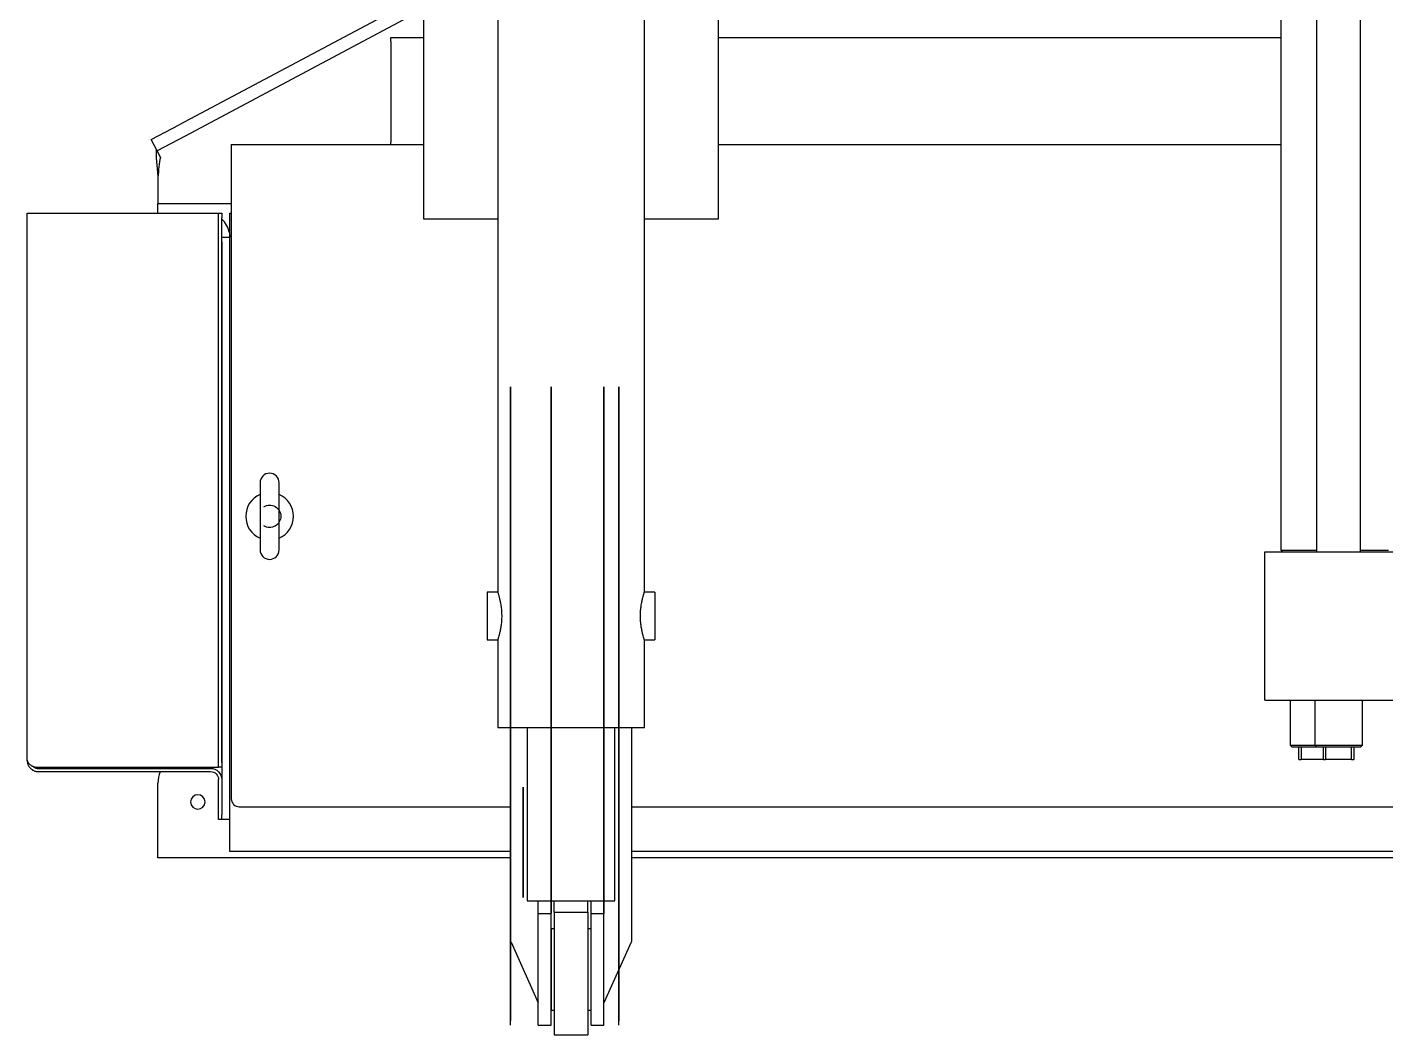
# Model space of a CAD drawing. Header units: millimetres. Extents: x 10462777 to 22643323, y 453826 to 1389191.
# Drawn here: x 11299232 to 11300084, y 579248 to 579880 of the extents above; entities that cross this region are included whole.
import ezdxf

# ---------------------------------------------------------------- set-up
doc = ezdxf.new("R2010")
doc.units = ezdxf.units.MM
doc.header["$LTSCALE"] = 200
doc.header["$MEASUREMENT"] = 0
doc.linetypes.add('CENTER', pattern=[2, 1.25, -0.25, 0.25, -0.25])
doc.layers.add('2', color=2, linetype='CONTINUOUS')
doc.layers.add('5', color=4, linetype='CONTINUOUS')

msp = doc.modelspace()

# ---------------------------------------------------------------- linework, layer by layer
at = {"layer": '2', "color": 252, "linetype": 'Continuous'}
for p, q in [((11300017.87101, 580469.89861, 0), (11300017.87101, 579552.13557, 0)), ((11299480.36337, 580449.74051, 0), (11299480.36337, 579759.73852, 0)), ((11299665.366, 579759.73852, 0), (11299665.366, 580449.74051, 0)), ((11299480.36664, 579900.18184, 0), (11299327.09342, 579818.70379, 0)), ((11299480.36669, 579891.12164, 0), (11299330.84857, 579811.63975, 0)), ((11299459.86858, 579873.36454, 0), (11299480.37343, 579873.36454, 0)), ((11299459.86858, 579870.8645, 0), (11299459.86858, 579873.36454, 0)), ((11299459.86858, 579870.8645, 0), (11299459.86858, 579807.87247, 0)), ((11299665.37728, 579873.36454, 0), (11300017.88038, 579873.36454, 0)), ((11299309.57362, 579809.39049, 0), (11299327.09342, 579818.70379, 0)), ((11299313.32878, 579802.32645, 0), (11299309.57362, 579809.39049, 0)), ((11299330.84857, 579811.63975, 0), (11299313.32878, 579802.32645, 0)), ((11299359.86716, 579806.37245, 0), (11299480.36424, 579806.37245, 0)), ((11299359.86716, 579806.37245, 0), (11299359.86716, 579801.37238, 0)), ((11299459.86858, 579806.37245, 0), (11299459.86858, 579807.87247, 0)), ((11299665.36987, 579806.37245, 0), (11300017.873, 579806.37245, 0)), ((11299315.39101, 579798.44706, 0), (11299313.32878, 579802.32645, 0)), ((11299359.86716, 579801.37238, 0), (11299359.86716, 579396.36663, 0)), ((11299313.8665, 579785.62437, 0), (11299313.8665, 579769.36883, 0)), ((11299231.86534, 579420.36697, 0), (11299231.86534, 579763.37184, 0)), ((11299231.86534, 579763.37184, 0), (11299238.86544, 579763.37184, 0)), ((11299238.86544, 579763.37184, 0), (11299346.86697, 579763.37184, 0)), ((11299313.8665, 579769.37193, 0), (11299359.87778, 579769.37193, 0)), ((11299313.8665, 579763.37184, 0), (11299313.8665, 579769.37193, 0)), ((11299346.86697, 579763.37184, 0), (11299351.86704, 579763.37184, 0)), ((11299351.86704, 579763.37184, 0), (11299353.86707, 579763.37184, 0)), ((11299351.86704, 579760.3718, 0), (11299351.86704, 579763.37184, 0)), ((11299353.86707, 579763.37184, 0), (11299353.86707, 579760.3718, 0)), ((11299351.86704, 579419.07406, 0), (11299351.86704, 579760.3718, 0)), ((11299353.86707, 579419.07406, 0), (11299353.86707, 579760.3718, 0)), ((11299480.36337, 579759.73852, 0), (11299526.86604, 579759.73852, 0)), ((11299618.87407, 579759.73852, 0), (11299665.366, 579759.73852, 0)), ((11299353.86707, 579748.37163, 0), (11299358.86714, 579748.37163, 0)), ((11299353.86707, 579745.37158, 0), (11299353.86707, 579386.36649, 0)), ((11300007.87086, 579458.13423, 0), (11300007.87086, 579551.13556, 0)), ((11300007.87086, 579551.13556, 0), (11300207.8737, 579551.13556, 0)), ((11300017.87101, 579552.13557, 0), (11300018.87102, 579551.13556, 0)), ((11300017.87101, 579552.13557, 0), (11300040.35094, 579552.13557, 0)), ((11300067.89061, 579552.13557, 0), (11300085.38909, 579552.13557, 0)), ((11300007.87086, 579458.13423, 0), (11300207.8737, 579458.13423, 0)), ((11299534.86414, 579440.8837, 0), (11299534.86414, 579307.28433, 0)), ((11299610.86522, 579440.8837, 0), (11299610.86522, 579307.28433, 0)), ((11299238.86544, 579416.07401, 0), (11299346.86697, 579416.07401, 0)), ((11299238.86544, 579415.3669, 0), (11299346.86697, 579415.3669, 0)), ((11299313.8665, 579416.07529, 0), (11299313.8665, 579415.37225, 0)), ((11299346.86697, 579416.07401, 0), (11299351.86704, 579416.07401, 0)), ((11299351.86704, 579416.07401, 0), (11299351.86704, 579419.07406, 0)), ((11299353.86707, 579416.07401, 0), (11299351.86704, 579416.07401, 0)), ((11299238.86544, 579413.36687, 0), (11299346.86697, 579413.36687, 0)), ((11299313.8665, 579365.36619, 0), (11299313.8665, 579406.08249, 0)), ((11299351.86704, 579386.36649, 0), (11299351.86704, 579408.3668, 0)), ((11299364.86723, 579391.36656, 0), (11299534.87364, 579391.36656, 0)), ((11299610.87897, 579391.36656, 0), (11300604.87709, 579391.36656, 0)), ((11299351.86704, 579383.36644, 0), (11299351.86704, 579386.36649, 0)), ((11299353.86707, 579383.36644, 0), (11299351.86704, 579383.36644, 0)), ((11299353.86707, 579383.36644, 0), (11299353.86707, 579386.36649, 0)), ((11299358.86714, 579383.36644, 0), (11299353.86707, 579383.36644, 0)), ((11299313.8665, 579359.3661, 0), (11299313.8665, 579365.36619, 0)), ((11299534.87964, 579359.3661, 0), (11299313.8665, 579359.3661, 0)), ((11300604.86547, 579359.3661, 0), (11299610.87775, 579359.3661, 0)), ((11299552.32603, 579324.43234, 0), (11299552.32603, 579332.43221, 0)), ((11299560.32614, 579324.43234, 0), (11299560.32614, 579332.43221, 0)), ((11299585.40323, 579324.43234, 0), (11299585.40323, 579332.43221, 0)), ((11299593.40334, 579324.43234, 0), (11299593.40334, 579332.43221, 0)), ((11299552.32603, 579324.43234, 0), (11299560.32614, 579324.43234, 0)), ((11299552.32603, 579254.43134, 0), (11299552.32603, 579324.43234, 0)), ((11299560.32614, 579254.43134, 0), (11299560.32614, 579324.43234, 0)), ((11299585.40323, 579324.43234, 0), (11299593.40334, 579324.43234, 0)), ((11299585.40323, 579254.43134, 0), (11299585.40323, 579324.43234, 0)), ((11299593.40334, 579254.43134, 0), (11299593.40334, 579324.43234, 0)), ((11299535.23897, 579306.42992, 0), (11299552.22381, 579268.45684, 0)), ((11299610.4904, 579306.42992, 0), (11299593.50556, 579268.45684, 0)), ((11299552.32603, 579254.43134, 0), (11299560.32614, 579254.43134, 0)), ((11299585.40323, 579254.43134, 0), (11299593.40334, 579254.43134, 0))]:
    msp.add_line(p, q, dxfattribs=at)
at = {"layer": '2', "color": 7, "linetype": 'Continuous'}
for p, q in [((11300040.35133, 580461.89849, 0), (11300040.35133, 579551.14235, 0)), ((11300067.89172, 579551.14235, 0), (11300067.89172, 580461.89849, 0)), ((11300023.77142, 579458.13477, 0), (11300023.77142, 579429.88383, 0)), ((11300039.12131, 579458.13477, 0), (11300039.12131, 579429.88383, 0)), ((11300069.12173, 579429.88383, 0), (11300069.12173, 579458.13477, 0)), ((11300023.77142, 579429.88383, 0), (11300024.77144, 579428.88382, 0)), ((11300023.77142, 579429.88383, 0), (11300039.12062, 579429.88383, 0)), ((11300024.77144, 579428.88382, 0), (11300040.12201, 579428.88382, 0)), ((11300029.2715, 579420.88371, 0), (11300029.2715, 579428.88382, 0)), ((11300030.64748, 579428.88382, 0), (11300030.64748, 579420.88371, 0)), ((11300039.12131, 579429.88383, 0), (11300040.12132, 579428.88382, 0)), ((11300039.12131, 579429.88383, 0), (11300069.12173, 579429.88383, 0)), ((11300040.12132, 579428.88382, 0), (11300068.12172, 579428.88382, 0)), ((11300044.62139, 579420.88371, 0), (11300044.62139, 579428.88382, 0)), ((11300045.99737, 579428.88382, 0), (11300045.99737, 579420.88371, 0)), ((11300062.24567, 579420.88371, 0), (11300062.24567, 579428.88382, 0)), ((11300063.62166, 579428.88382, 0), (11300063.62166, 579420.88371, 0)), ((11300068.12172, 579428.88382, 0), (11300069.12173, 579429.88383, 0)), ((11300029.2715, 579420.88371, 0), (11300030.64748, 579420.88371, 0)), ((11300044.62128, 579420.88371, 0), (11300030.64748, 579420.88371, 0)), ((11300044.62139, 579420.88371, 0), (11300045.99737, 579420.88371, 0)), ((11300062.24567, 579420.88371, 0), (11300045.99737, 579420.88371, 0)), ((11300062.24567, 579420.88371, 0), (11300063.62166, 579420.88371, 0))]:
    msp.add_line(p, q, dxfattribs=at)
at = {"layer": '2', "color": 11, "linetype": 'Continuous'}
for p, q in [((11299358.86714, 579363.36616, 0), (11299358.86714, 579763.37184, 0)), ((11299358.86714, 579763.37184, 0), (11299359.87497, 579763.37184, 0)), ((11299534.88527, 579363.36616, 0), (11299358.86714, 579363.36616, 0)), ((11300604.86922, 579363.36616, 0), (11299610.87072, 579363.36616, 0))]:
    msp.add_line(p, q, dxfattribs=at)
at = {"layer": '2', "color": 95, "linetype": 'Continuous'}
for p, q in [((11299534.86414, 579534.88122, 0), (11299534.86414, 579654.43702, 0)), ((11299534.86414, 579654.43702, 0), (11299534.86414, 579364.4329, 0)), ((11299602.86511, 579534.88122, 0), (11299602.86511, 579654.43702, 0)), ((11299602.86511, 579654.43702, 0), (11299602.86511, 579364.4329, 0)), ((11299534.86414, 579532.31395, 0), (11299534.86414, 579534.88122, 0)), ((11299602.86511, 579532.31395, 0), (11299602.86511, 579534.88122, 0)), ((11299534.86414, 579418.21465, 0), (11299534.86414, 579532.31395, 0)), ((11299602.86511, 579418.21465, 0), (11299602.86511, 579532.31395, 0)), ((11299534.86414, 579415.64738, 0), (11299534.86414, 579418.21465, 0)), ((11299534.86414, 579334.46108, 0), (11299534.86414, 579415.64738, 0)), ((11299602.86511, 579415.64738, 0), (11299602.86511, 579418.21465, 0)), ((11299602.86511, 579334.46108, 0), (11299602.86511, 579415.64738, 0)), ((11299534.86414, 579364.4329, 0), (11299534.86414, 579307.28433, 0)), ((11299602.86511, 579364.4329, 0), (11299602.86511, 579307.28433, 0)), ((11299534.86414, 579324.43234, 0), (11299534.86414, 579334.46108, 0)), ((11299602.86511, 579324.43234, 0), (11299602.86511, 579334.46108, 0)), ((11299534.86414, 579254.43134, 0), (11299534.86414, 579324.43234, 0)), ((11299602.86511, 579254.43134, 0), (11299602.86511, 579324.43234, 0)), ((11299534.86414, 579307.28433, 0), (11299534.86414, 579306.42992, 0)), ((11299534.86414, 579271.83159, 0), (11299534.86414, 579307.03209, 0)), ((11299534.86414, 579306.42992, 0), (11299534.86414, 579268.45684, 0)), ((11299602.86511, 579307.28433, 0), (11299602.86511, 579306.42992, 0)), ((11299602.86511, 579271.83159, 0), (11299602.86511, 579307.03209, 0)), ((11299602.86511, 579306.42992, 0), (11299602.86511, 579268.45684, 0)), ((11299534.86414, 579268.45684, 0), (11299534.86414, 579267.60244, 0)), ((11299534.86414, 579267.60244, 0), (11299534.86414, 579257.12057, 0)), ((11299602.86511, 579268.45684, 0), (11299602.86511, 579267.60244, 0)), ((11299602.86511, 579267.60244, 0), (11299602.86511, 579257.12057, 0)), ((11299534.86414, 579254.43134, 0), (11299534.86414, 579257.12057, 0)), ((11299602.86511, 579254.43134, 0), (11299602.86511, 579257.12057, 0))]:
    msp.add_line(p, q, dxfattribs=at)
at = {"layer": '2', "color": 172, "linetype": 'Continuous'}
for p, q in [((11299560.32614, 579364.4329, 0), (11299560.32614, 579654.43702, 0)), ((11299560.32614, 579654.43702, 0), (11299560.32614, 579324.43234, 0)), ((11299593.40334, 579364.4329, 0), (11299593.40334, 579654.43702, 0)), ((11299593.40334, 579654.43702, 0), (11299593.40334, 579324.43234, 0)), ((11299542.86426, 579334.43248, 0), (11299542.86426, 579403.71549, 0)), ((11299542.86426, 579403.71549, 0), (11299542.86426, 579334.43248, 0)), ((11299560.32614, 579254.43134, 0), (11299560.32614, 579364.4329, 0)), ((11299593.40334, 579254.43134, 0), (11299593.40334, 579364.4329, 0)), ((11299560.32614, 579254.43134, 0), (11299560.32614, 579324.43234, 0)), ((11299593.40334, 579254.43134, 0), (11299593.40334, 579324.43234, 0))]:
    msp.add_line(p, q, dxfattribs=at)
at = {"layer": '2', "color": 60, "linetype": 'Continuous'}
for p, q in [((11299377.86741, 579594.36944, 0), (11299377.86741, 579552.36884, 0)), ((11299389.86758, 579552.36884, 0), (11299389.86758, 579594.36944, 0)), ((11299545.36429, 579440.88597, 0), (11299545.36429, 579332.43245, 0)), ((11299600.36508, 579332.43245, 0), (11299600.36508, 579440.88597, 0)), ((11299545.36429, 579332.43245, 0), (11299600.36508, 579332.43245, 0)), ((11299562.36454, 579325.22341, 0), (11299562.36454, 579332.43245, 0)), ((11299583.36483, 579325.22341, 0), (11299583.36483, 579332.43245, 0)), ((11299562.36454, 579325.22341, 0), (11299583.36483, 579325.22341, 0)), ((11299562.36454, 579325.22341, 0), (11299562.36454, 579248.43126, 0)), ((11299583.36483, 579325.22341, 0), (11299583.36483, 579248.43126, 0)), ((11299562.36454, 579314.9322, 0), (11299560.36451, 579314.9322, 0)), ((11299560.36451, 579314.9322, 0), (11299560.36451, 579263.93148, 0)), ((11299585.36486, 579314.9322, 0), (11299583.36483, 579314.9322, 0)), ((11299585.36486, 579314.9322, 0), (11299585.36486, 579263.93148, 0)), ((11299560.36451, 579263.93148, 0), (11299562.36454, 579263.93148, 0)), ((11299583.36483, 579263.93148, 0), (11299585.36486, 579263.93148, 0)), ((11299562.36454, 579248.43126, 0), (11299583.36483, 579248.43126, 0))]:
    msp.add_line(p, q, dxfattribs=at)
at = {"layer": '2', "color": 95, "linetype": 'CENTER'}
for p, q in [((11299534.86414, 579533.59758, 0), (11299534.86414, 579306.85713, 0)), ((11299602.86511, 579306.85713, 0), (11299602.86511, 579533.59758, 0)), ((11299534.86414, 579268.02964, 0), (11299534.86414, 579416.93101, 0)), ((11299602.86511, 579416.93101, 0), (11299602.86511, 579268.02964, 0))]:
    msp.add_line(p, q, dxfattribs=at)
at = {"layer": '2', "color": 252, "linetype": 'Continuous', "extrusion": (0, 0, -1)}
msp.add_circle((-11299338.86686, 579394.3666, 0), 4.50006, dxfattribs=at)
at = {"layer": '2', "color": 252, "linetype": 'Continuous'}
for centre, radius, start, end in [((11299343.86693, 579748.37163, 0), 15.00021, 11.53695899, 48.19021507), ((11299333.86679, 579406.08249, 0), 20.00028, 150.02860645, 152.34117861), ((11299333.86679, 579406.08249, 0), 20.00028, 158.64046286, 180), ((11299364.86723, 579396.36663, 0), 5.00007, 180, 270)]:
    msp.add_arc(centre, radius, start, end, dxfattribs=at)
at = {"layer": '2', "color": 60, "linetype": 'Continuous'}
for centre, radius, start, end in [((11299383.8675, 579594.36944, 0), 6.00009, 0, 180), ((11299383.8675, 579573.36914, 0), 14.94827, 113.66998583, 246.33559313), ((11299383.8675, 579573.36914, 0), 14.94827, 293.66438893, 66.32999634), ((11299383.8675, 579552.36884, 0), 6.00009, 180, 0)]:
    msp.add_arc(centre, radius, start, end, dxfattribs=at)
at = {"layer": '2', "color": 252, "linetype": 'Continuous', "extrusion": (0, 0, -1)}
for centre, radius, start, end in [((-11299383.8675, 579573.36914, 0), 7.0001, 59.00064468, 180), ((-11299383.8675, 579573.36914, 0), 7.0001, 180, 300.99935532), ((-11299346.86697, 579408.3668, 0), 7.0001, 90, 180), ((-11299346.86697, 579408.3668, 0), 5.00007, 90, 180)]:
    msp.add_arc(centre, radius, start, end, dxfattribs=at)
at = {"layer": '2', "color": 252, "linetype": 'Continuous'}
for points, knots in [([(11299312.73572, 579803.44209, 0), (11299312.69343, 579802.21408, 0), (11299312.70033, 579800.89356, 0), (11299312.7915, 579798.10696, 0), (11299312.87574, 579796.64096, 0), (11299313.0975, 579793.6087, 0), (11299313.235, 579792.0425, 0), (11299313.53718, 579788.85896, 0), (11299313.70183, 579787.24169, 0), (11299313.8665, 579785.62437, 0)], [0, 0, 0, 0, 0.25, 0.25, 0.5, 0.5, 0.75, 0.75, 1, 1, 1, 1]), ([(11299315.39101, 579798.44706, 0), (11299314.95885, 579796.64492, 0), (11299314.65602, 579794.59951, 0), (11299314.19129, 579790.24357, 0), (11299314.02871, 579787.93431, 0), (11299313.8665, 579785.62437, 0)], [0, 0, 0, 0, 0.5, 0.5, 1, 1, 1, 1]), ([(11299358.56408, 579751.37167, 0), (11299358.60385, 579751.17683, 0), (11299358.6391, 579750.98438, 0), (11299358.70131, 579750.60426, 0), (11299358.7285, 579750.41455, 0), (11299358.77385, 579750.05194, 0), (11299358.79207, 579749.87942, 0), (11299358.82152, 579749.55219, 0), (11299358.83271, 579749.39698, 0), (11299358.84918, 579749.11853, 0), (11299358.85466, 579748.99338, 0), (11299358.8622, 579748.77212, 0), (11299358.8642, 579748.67838, 0), (11299358.86652, 579748.52738, 0), (11299358.86688, 579748.46913, 0), (11299358.86718, 579748.39121, 0), (11299358.86714, 579748.37146, 0), (11299358.86714, 579748.3717, 0)], [0, 0, 0, 0, 0.125, 0.125, 0.25, 0.25, 0.375, 0.375, 0.5, 0.5, 0.625, 0.625, 0.75, 0.75, 0.875, 0.875, 1, 1, 1, 1])]:
    msp.add_open_spline(points, degree=3, knots=knots, dxfattribs=at)
for points in [[(11299231.86534, 579420.36697, 0), (11299231.86534, 579420.63095, 0), (11299231.88669, 579420.62328, 0), (11299231.9293, 579420.39968, 0), (11299232.42478, 579417.79974, 0), (11299235.19196, 579416.07401, 0), (11299238.86544, 579416.07401, 0)], [(11299231.86534, 579420.36697, 0), (11299231.86534, 579420.05104, 0), (11299231.88669, 579419.73584, 0), (11299231.9293, 579419.4228, 0), (11299232.42478, 579415.78289, 0), (11299235.19196, 579413.36687, 0), (11299238.86544, 579413.36687, 0)]]:
    msp.add_rational_spline(points, [1, 0.998475260989, 0.998475260989, 1, 0.835523948187, 0.835523948187, 1], degree=3, knots=[0, 0, 0, 0, 0.5, 0.5, 0.5, 1, 1, 1, 1], dxfattribs=at)
msp.add_rational_spline([(11299235.21484, 579416.95026, 0), (11299236.19564, 579415.90232, 0), (11299237.49403, 579415.3669, 0), (11299238.86544, 579415.3669, 0)], [0.878870390768, 0.866334663488, 0.906711199899, 1], degree=3, dxfattribs=at)
for points in [[(11299534.86414, 579307.28433, 0), (11299534.86414, 579306.99953, 0), (11299534.99051, 579306.71472, 0), (11299535.23897, 579306.42992, 0)], [(11299610.86522, 579307.28433, 0), (11299610.86522, 579306.99949, 0), (11299610.73888, 579306.71476, 0), (11299610.4904, 579306.42992, 0)]]:
    msp.add_open_spline(points, degree=3, dxfattribs=at)
at = {"layer": '5', "color": 60, "linetype": 'Continuous'}
for p, q in [((11299526.86403, 580650.90118, 0), (11299526.86403, 579525.6816, 0)), ((11299618.86534, 579525.6816, 0), (11299618.86534, 580650.90118, 0)), ((11299526.93001, 579525.8852, 0), (11299520.36394, 579525.8852, 0)), ((11299520.36394, 579525.8852, 0), (11299520.36394, 579495.88477, 0)), ((11299625.36543, 579525.8852, 0), (11299618.79936, 579525.8852, 0)), ((11299625.36543, 579525.8852, 0), (11299625.36543, 579495.88477, 0)), ((11299520.36394, 579495.88477, 0), (11299526.86403, 579495.88477, 0)), ((11299526.86403, 579495.88477, 0), (11299526.86403, 579440.88399, 0)), ((11299618.86534, 579440.88399, 0), (11299618.86534, 579495.88477, 0)), ((11299618.86534, 579495.88477, 0), (11299625.36543, 579495.88477, 0)), ((11299572.86468, 579440.88399, 0), (11299526.86403, 579440.88399, 0)), ((11299618.86534, 579440.88399, 0), (11299572.86468, 579440.88399, 0))]:
    msp.add_line(p, q, dxfattribs=at)
for points, knots in [([(11299526.86403, 579525.88519, 0), (11299526.86403, 579525.8852, 0), (11299526.86396, 579525.88542, 0), (11299526.87178, 579525.86147, 0), (11299526.89532, 579525.78898, 0), (11299526.90514, 579525.7587, 0), (11299526.92871, 579525.68571, 0), (11299526.94251, 579525.64285, 0), (11299527.02044, 579525.39965, 0), (11299527.11153, 579525.11263, 0), (11299527.28278, 579524.5484, 0), (11299527.34564, 579524.33787, 0), (11299527.48152, 579523.87065, 0), (11299527.55347, 579523.61765, 0), (11299527.77786, 579522.80306, 0), (11299527.93898, 579522.18621, 0), (11299528.14411, 579521.32073, 0), (11299528.18542, 579521.14237, 0), (11299528.2675, 579520.77876, 0), (11299528.30824, 579520.59358, 0), (11299528.42919, 579520.028, 0), (11299528.50812, 579519.63761, 0), (11299528.66035, 579518.83022, 0), (11299528.73366, 579518.41322, 0), (11299528.83773, 579517.76717, 0), (11299528.87143, 579517.54839, 0), (11299528.93657, 579517.1038, 0), (11299528.9681, 579516.8773, 0), (11299529.1179, 579515.73731, 0), (11299529.2131, 579514.80015, 0), (11299529.31089, 579513.35671, 0), (11299529.33599, 579512.86924, 0), (11299529.36137, 579512.12817, 0), (11299529.36779, 579511.87876, 0), (11299529.37631, 579511.3819, 0), (11299529.37843, 579511.13411, 0), (11299529.37848, 579509.89834, 0), (11299529.34478, 579508.91976, 0), (11299529.26328, 579507.70894, 0), (11299529.24501, 579507.4674, 0), (11299529.20462, 579506.9856, 0), (11299529.18255, 579506.74614, 0), (11299529.11161, 579506.03741, 0), (11299529.0578, 579505.57557, 0), (11299528.93918, 579504.67235, 0), (11299528.87436, 579504.23098, 0), (11299528.77034, 579503.58412, 0), (11299528.73454, 579503.37105, 0), (11299528.6609, 579502.94999, 0), (11299528.62296, 579502.74149, 0), (11299528.43043, 579501.72021, 0), (11299528.26733, 579500.96952, 0), (11299528.02296, 579499.93792, 0), (11299527.94153, 579499.60992, 0), (11299527.82112, 579499.14225, 0), (11299527.78124, 579498.9903, 0), (11299527.70318, 579498.69778, 0), (11299527.6649, 579498.5568, 0), (11299527.47783, 579497.87784, 0), (11299527.34202, 579497.41691, 0), (11299527.19877, 579496.94476, 0), (11299527.17145, 579496.85558, 0), (11299527.11971, 579496.68796, 0), (11299527.09527, 579496.60947, 0), (11299527.02742, 579496.39294, 0), (11299526.98918, 579496.27279, 0), (11299526.89649, 579495.9835, 0), (11299526.86399, 579495.88466, 0), (11299526.86402, 579495.88475, 0)], [0, 0, 0, 0, 0.000031663, 0.031280674, 0.031280674, 0.046905179, 0.046905179, 0.062529685, 0.062529685, 0.125027706, 0.125027706, 0.156276716, 0.156276716, 0.187525727, 0.187525727, 0.250023748, 0.250023748, 0.265648253, 0.265648253, 0.281272758, 0.281272758, 0.312521769, 0.312521769, 0.343770779, 0.343770779, 0.359395284, 0.359395284, 0.37501979, 0.37501979, 0.437517811, 0.437517811, 0.468766821, 0.468766821, 0.484391326, 0.484391326, 0.500015832, 0.500015832, 0.562513853, 0.562513853, 0.578138358, 0.578138358, 0.593762863, 0.593762863, 0.625011874, 0.625011874, 0.656260884, 0.656260884, 0.67188539, 0.67188539, 0.687509895, 0.687509895, 0.750007916, 0.750007916, 0.781256926, 0.781256926, 0.796881432, 0.796881432, 0.812505937, 0.812505937, 0.875003958, 0.875003958, 0.890628463, 0.890628463, 0.906252968, 0.906252968, 0.937501979, 0.937501979, 1, 1, 1, 1]), ([(11299618.86535, 579495.88475, 0), (11299618.86532, 579495.88484, 0), (11299618.8329, 579495.98343, 0), (11299618.7403, 579496.27243, 0), (11299618.7021, 579496.39245, 0), (11299618.63433, 579496.60873, 0), (11299618.60992, 579496.68712, 0), (11299618.55819, 579496.8547, 0), (11299618.53087, 579496.94387, 0), (11299618.38759, 579497.41611, 0), (11299618.25163, 579497.87749, 0), (11299618.06417, 579498.5579, 0), (11299618.0258, 579498.69921, 0), (11299617.94755, 579498.99251, 0), (11299617.90772, 579499.14429, 0), (11299617.78761, 579499.61085, 0), (11299617.70633, 579499.93825, 0), (11299617.46223, 579500.96868, 0), (11299617.29908, 579501.71941, 0), (11299617.06764, 579502.94713, 0), (11299616.99386, 579503.36764, 0), (11299616.85548, 579504.22789, 0), (11299616.7908, 579504.66811, 0), (11299616.67239, 579505.56893, 0), (11299616.61865, 579506.02954, 0), (11299616.54775, 579506.73634, 0), (11299616.52573, 579506.9746, 0), (11299616.48521, 579507.45658, 0), (11299616.46683, 579507.69882, 0), (11299616.38497, 579508.91088, 0), (11299616.35117, 579509.88868, 0), (11299616.35087, 579511.12109, 0), (11299616.35291, 579511.36809, 0), (11299616.36123, 579511.86311, 0), (11299616.36752, 579512.11162, 0), (11299616.39274, 579512.85556, 0), (11299616.41778, 579513.3446, 0), (11299616.51547, 579514.79186, 0), (11299616.6107, 579515.73038, 0), (11299616.76039, 579516.8708, 0), (11299616.79187, 579517.09728, 0), (11299616.85697, 579517.54203, 0), (11299616.89067, 579517.76094, 0), (11299616.99474, 579518.40753, 0), (11299617.06809, 579518.82509, 0), (11299617.22051, 579519.6339, 0), (11299617.29958, 579520.02515, 0), (11299617.42083, 579520.59221, 0), (11299617.46172, 579520.7781, 0), (11299617.54395, 579521.1424, 0), (11299617.58504, 579521.31975, 0), (11299617.78962, 579522.18307, 0), (11299617.95055, 579522.79946, 0), (11299618.13759, 579523.47859, 0), (11299618.17429, 579523.60981, 0), (11299618.24601, 579523.86286, 0), (11299618.28109, 579523.98494, 0), (11299618.38293, 579524.33514, 0), (11299618.44574, 579524.54553, 0), (11299618.61685, 579525.10945, 0), (11299618.7079, 579525.39639, 0), (11299618.78597, 579525.64007, 0), (11299618.79982, 579525.68309, 0), (11299618.82361, 579525.75679, 0), (11299618.83353, 579525.78737, 0), (11299618.85732, 579525.86067, 0), (11299618.86535, 579525.88524, 0), (11299618.86534, 579525.88521, 0), (11299618.86534, 579525.8852, 0)], [0, 0, 0, 0, 0.062481618, 0.062481618, 0.093722427, 0.093722427, 0.109342832, 0.109342832, 0.124963236, 0.124963236, 0.187444854, 0.187444854, 0.203065259, 0.203065259, 0.218685663, 0.218685663, 0.249926473, 0.249926473, 0.312408091, 0.312408091, 0.3436489, 0.3436489, 0.374889709, 0.374889709, 0.406130518, 0.406130518, 0.421750922, 0.421750922, 0.437371327, 0.437371327, 0.499852945, 0.499852945, 0.51547335, 0.51547335, 0.531093754, 0.531093754, 0.562334563, 0.562334563, 0.624816181, 0.624816181, 0.640436586, 0.640436586, 0.65605699, 0.65605699, 0.687297799, 0.687297799, 0.718538609, 0.718538609, 0.734159013, 0.734159013, 0.749779418, 0.749779418, 0.812261036, 0.812261036, 0.82788144, 0.82788144, 0.843501845, 0.843501845, 0.874742654, 0.874742654, 0.937224272, 0.937224272, 0.952844677, 0.952844677, 0.968465081, 0.968465081, 0.99970589, 1, 1, 1, 1])]:
    msp.add_open_spline(points, degree=3, knots=knots, dxfattribs=at)

doc.saveas('drawing.dxf')
